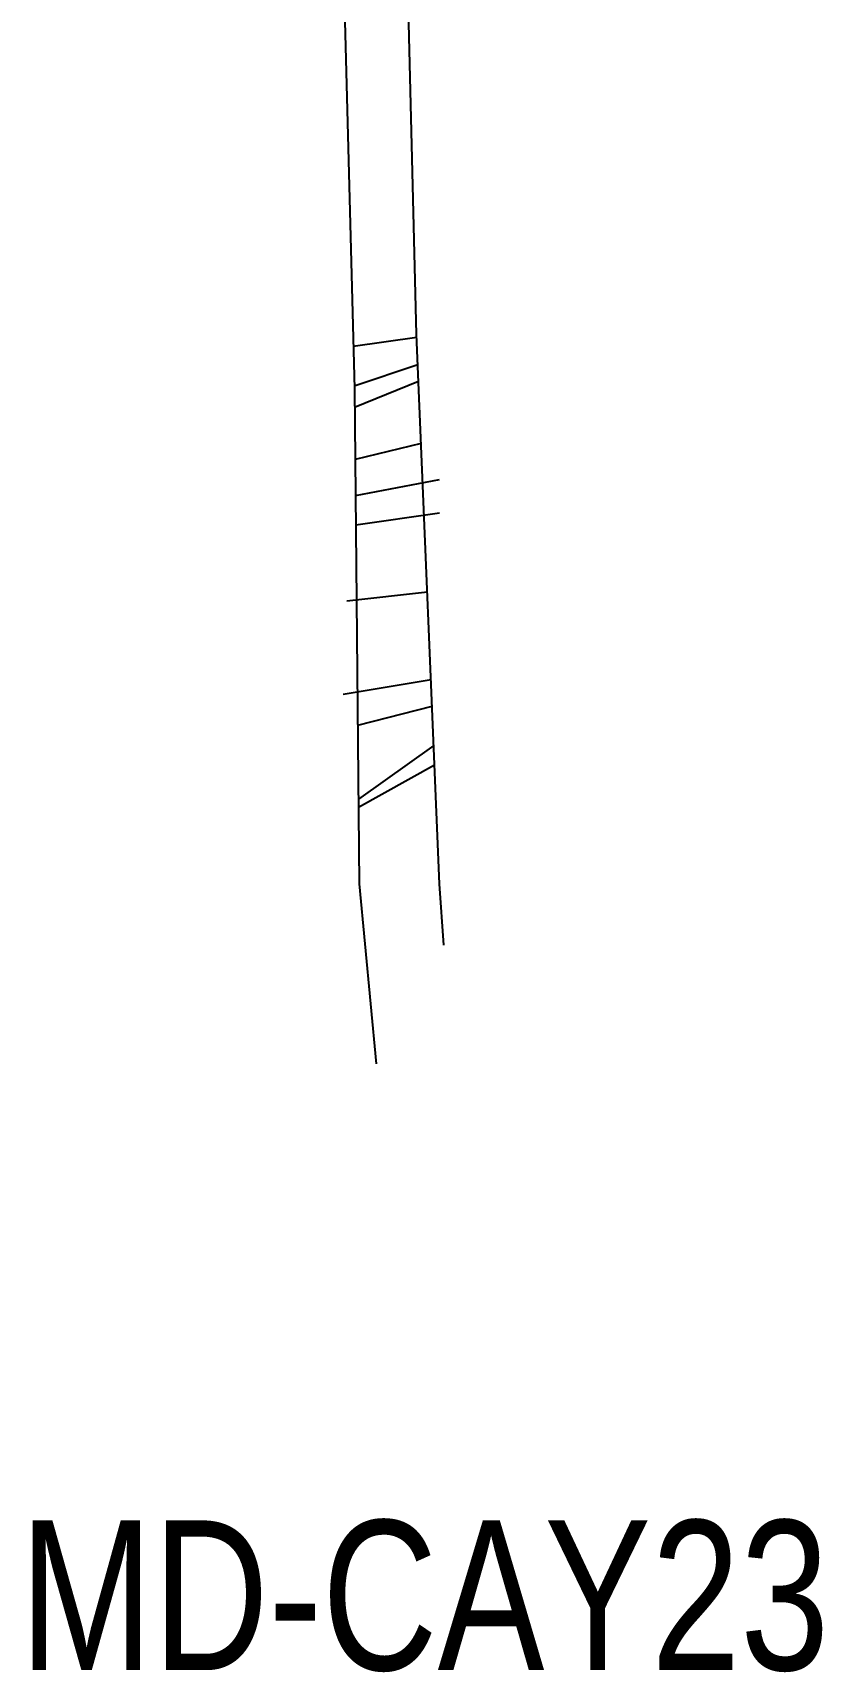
# Model space of a CAD drawing. Header units: millimetres. Extents: x 21129 to 2803301, y -510327 to 166837.
# Drawn here: x 371108 to 373218, y -130133 to -125753 of the extents above; entities that cross this region are included whole.
import ezdxf
from ezdxf.enums import TextEntityAlignment as Align

# ---------------------------------------------------------------- set-up
doc = ezdxf.new("R2010")
doc.units = ezdxf.units.MM
doc.layers.add('....13_TNT_F_TREE', color=76, linetype='Continuous', transparency=0.5)
doc.layers.add('....20_TNT_N_TEXT', color=9, linetype='Continuous')
doc.styles.add('.TNT_A_TXT_3_NOTE', font='uromans.shx', dxfattribs={"width": 0.8})

# ---------------------------------------------------------------- blocks, each defined once
blk = doc.blocks.new('md-cay23')
for p, q in [((54.1, 974.2), (40, 1540.8)), ((-44.3, 1481.4), (-29.1, 902)), ((-30.6, 958.4), (54.2, 970.5)), ((84.7, 240.4), (54.1, 974.2)), ((55.8, 933.5), (-29.2, 905.2)), ((-29.1, 902), (-22.5, 240.4)), ((-28.9, 877.2), (56.7, 911.9)), ((60.2, 828.6), (-28.2, 807.1)), ((-27.7, 759.2), (84.7, 780.3)), ((84.7, 735.3), (-27.3, 719.5)), ((-39.4, 618.3), (68.4, 630.5)), ((73.3, 512.7), (-44, 493.2)), ((-24.6, 452.1), (74.8, 477.6)), ((77, 425), (-23.7, 353.5)), ((-23.6, 342.5), (78.1, 399.3)), ((-22.5, 240.4), (0, 0)), ((90.4, 158.3), (84.7, 240.4))]:
    blk.add_line(p, q)

msp = doc.modelspace()

# ---------------------------------------------------------------- block references
at = {"layer": '....13_TNT_F_TREE', "xscale": 2, "yscale": 2, "zscale": 2}
msp.add_blockref('md-cay23', (372026, -128507.5), dxfattribs=at)

# ---------------------------------------------------------------- texts
at = {"layer": '....20_TNT_N_TEXT', "style": '.TNT_A_TXT_3_NOTE', "width": 0.8}
msp.add_text('MD-CAY23', height=400, dxfattribs=at).set_placement((372155.1, -130127.5), align=Align.CENTER)

doc.saveas('drawing.dxf')
